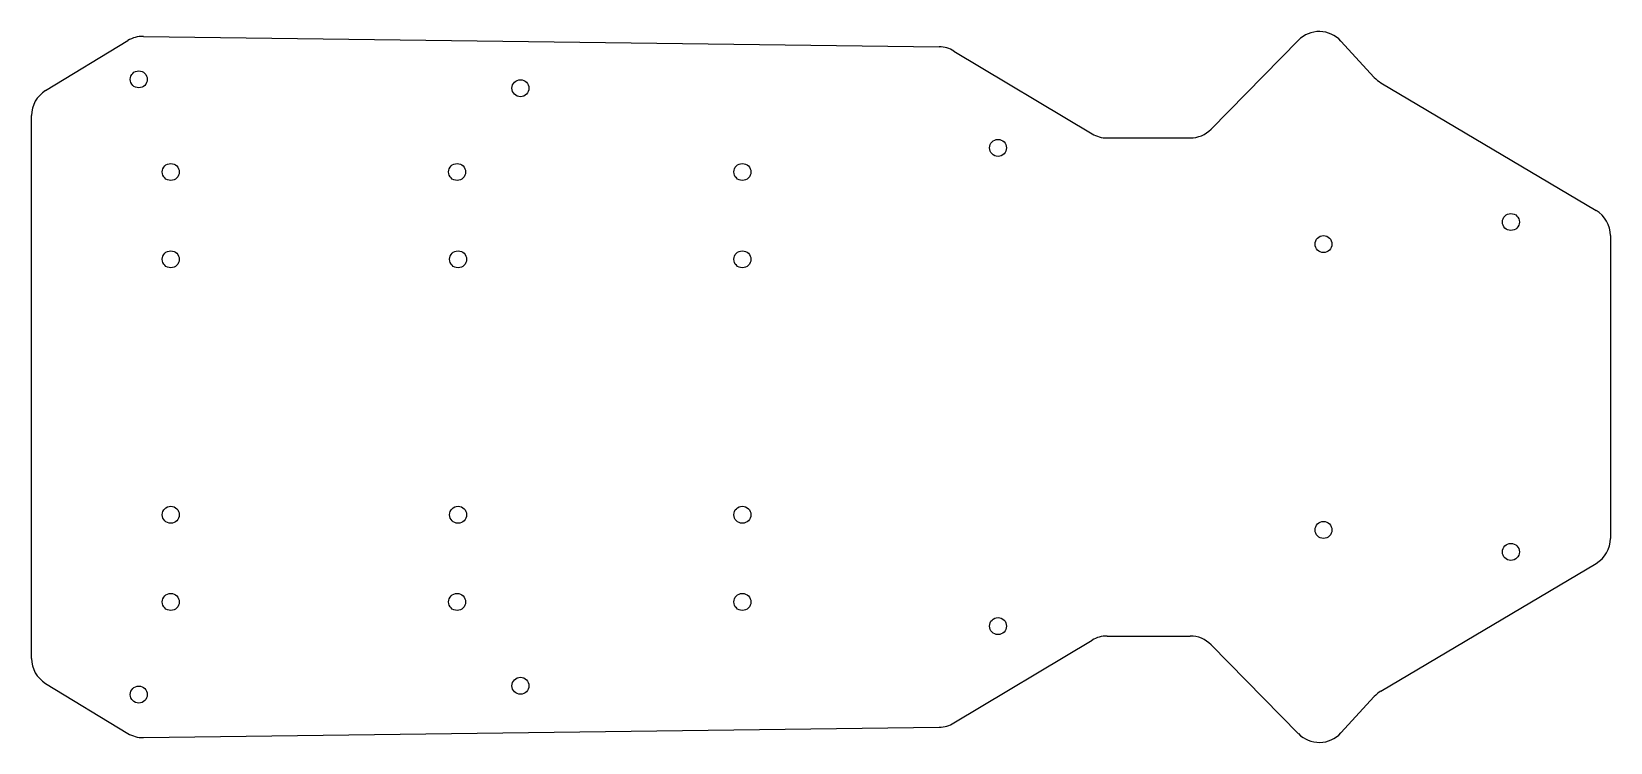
# Model space of a CAD drawing. Header units: millimetres. Extents: x 50 to 320, y 59 to 181.
import ezdxf

# ---------------------------------------------------------------- set-up
doc = ezdxf.new("R2010")
doc.units = ezdxf.units.MM
doc.header["$MEASUREMENT"] = 0
doc.layers.add('Interior Holes', color=7, linetype='Continuous')
doc.layers.add('Perimiter', color=7, linetype='Continuous')

msp = doc.modelspace()

# ---------------------------------------------------------------- linework, layer by layer
at = {"layer": 'Interior Holes'}
msp.add_line((50.01, 73.36), (50.01, 166.15), dxfattribs=at)
for centre in [(68.33, 172.35), (133.58, 170.83), (215.21, 160.63), (73.8, 156.51), (122.74, 156.51), (171.51, 156.51), (302.89, 147.96), (270.85, 144.19), (73.8, 141.58), (122.91, 141.58), (171.51, 141.58), (73.8, 97.92), (122.91, 97.92), (171.51, 97.92), (270.85, 95.31), (302.89, 91.55), (73.8, 83), (122.74, 83), (171.51, 83), (215.21, 78.88), (68.33, 67.16), (133.58, 68.67)]:
    msp.add_circle(centre, 1.45, dxfattribs=at)
for centre, start, end in [((55.01, 166.15), 121.3268, 180), ((55.01, 73.36), 180, 238.6732)]:
    msp.add_arc(centre, 5, start, end, dxfattribs=at)
at = {"layer": 'Perimiter'}
for p, q in [((52.41, 170.42), (66.46, 178.97)), ((69.12, 179.7), (205.18, 177.9)), ((251.63, 163.82), (266.56, 179.02)), ((273.81, 178.9), (279.53, 172.67)), ((207.68, 177.19), (231.28, 163.04)), ((280.66, 171.76), (317.44, 149.93)), ((233.85, 162.33), (248.06, 162.33)), ((319.89, 145.63), (319.89, 93.88)), ((280.66, 67.75), (317.44, 89.58)), ((207.68, 62.31), (231.28, 76.47)), ((233.85, 77.18), (248.06, 77.18)), ((251.63, 75.68), (266.56, 60.48)), ((52.41, 69.08), (66.46, 60.54)), ((273.81, 60.6), (279.53, 66.83)), ((69.12, 59.81), (205.18, 61.6))]:
    msp.add_line(p, q, dxfattribs=at)
for centre, start, end in [((69.06, 174.7), 89.2446, 121.3268), ((270.13, 175.52), 42.5901, 135.5112), ((205.11, 172.9), 59.0406, 89.2446), ((283.21, 176.06), 222.5901, 239.3091), ((233.85, 167.33), 239.0406, 270), ((248.06, 167.33), 270, 315.5112), ((314.89, 145.63), 0, 59.3091), ((314.89, 93.88), 300.6909, 0), ((233.85, 72.18), 90, 120.9594), ((248.06, 72.18), 44.4888, 90), ((283.21, 63.45), 120.6909, 137.4099), ((205.11, 66.6), 270.7554, 300.9594), ((69.06, 64.81), 238.6732, 270.7554), ((270.13, 63.99), 224.4888, 317.4099)]:
    msp.add_arc(centre, 5, start, end, dxfattribs=at)

doc.saveas('drawing.dxf')
